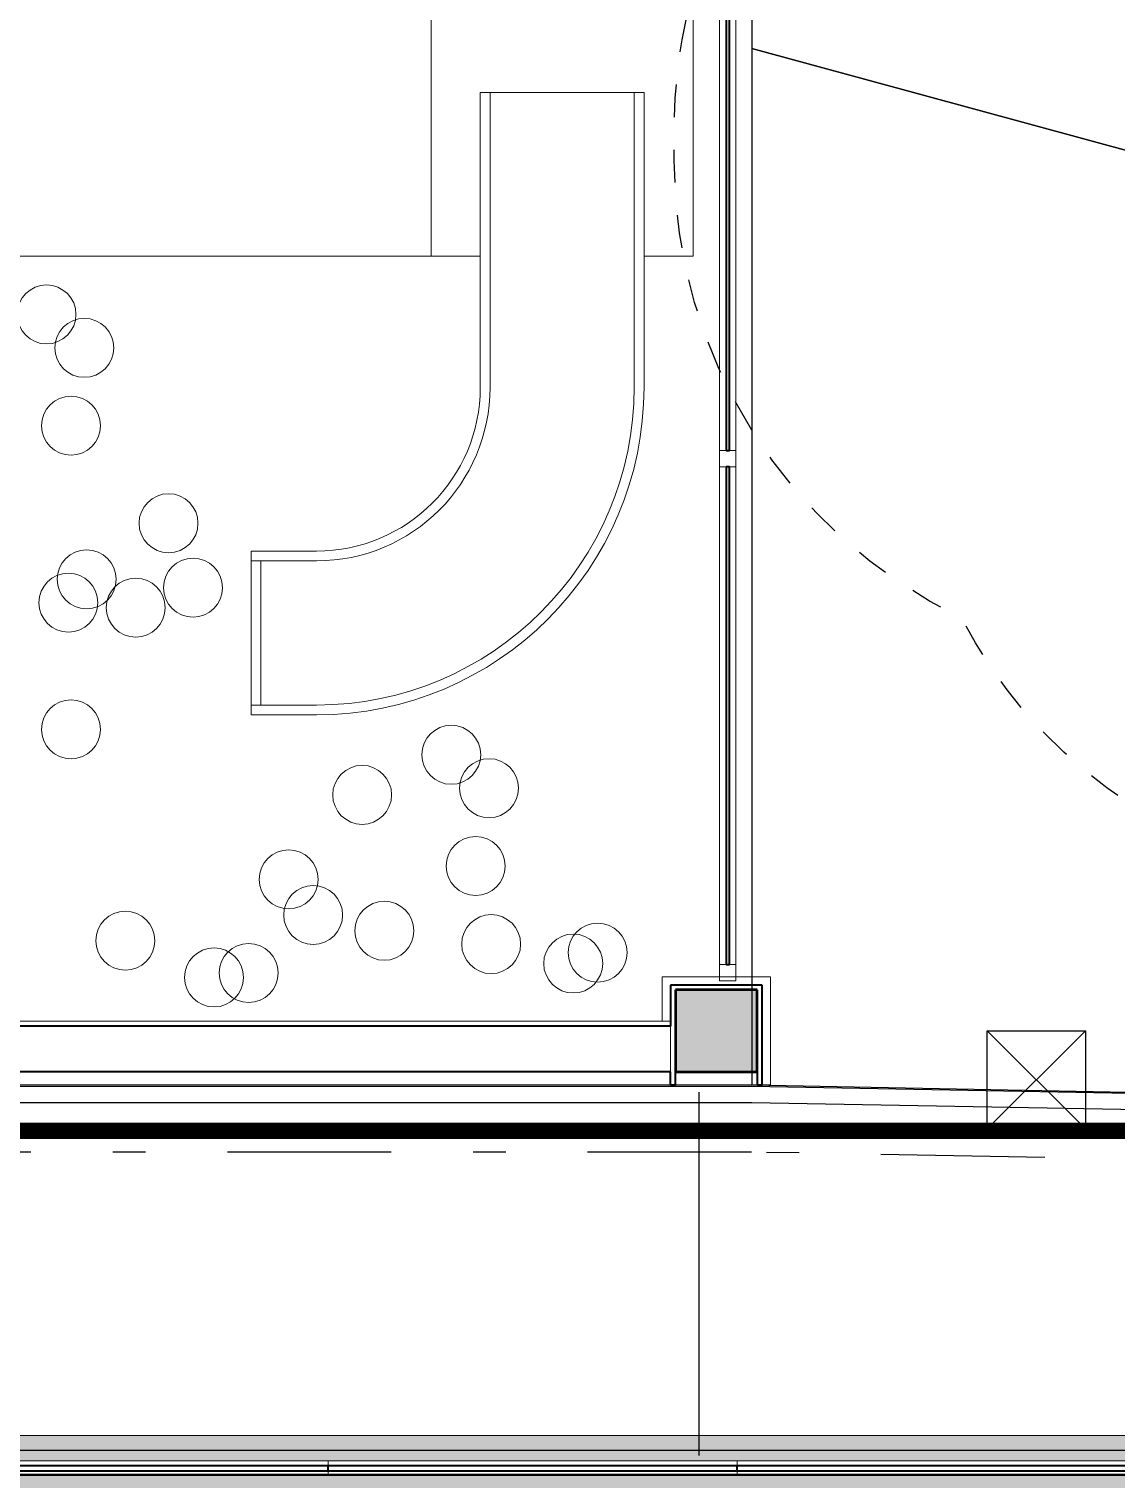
# Model space of a CAD drawing. Extents: x -14.2 to 52.3, y 3.7 to 90.9.
# Drawn here: x 30.393 to 33.713, y 5.891 to 10.318 of the extents above; entities that cross this region are included whole.
import ezdxf

# ---------------------------------------------------------------- set-up
doc = ezdxf.new("R2010")
doc.units = 0
for name, pattern in [('limpo_PINI-PSG-PE-0102-LAZ-R00$0$DAA_Traço Ponto', [10, 5, -2.5, 0, -2.5]), ('limpo_PINI-PSG-PE-0102-LAZ-R00$0$DASHDOT', [1, 0.5, -0.25, 0, -0.25]), ('limpo_PINI-PSG-PE-0102-LAZ-R00$0$HIDDEN', [0.375, 0.25, -0.125])]:
    doc.linetypes.add(name, pattern=pattern)
for name, color, linetype, lineweight in [('limpo_PINI-PSG-PE-0102-LAZ-R00$0$A-DETL', 1, 'Continuous', 5), ('limpo_PINI-PSG-PE-0102-LAZ-R00$0$A-FLOR-PATT', 8, 'Continuous', 5), ('limpo_PINI-PSG-PE-0102-LAZ-R00$0$A-GLAZ-CURT', 52, 'Continuous', 5), ('limpo_PINI-PSG-PE-0102-LAZ-R00$0$A-GLAZ-CWMG', 1, 'Continuous', 5), ('limpo_PINI-PSG-PE-0102-LAZ-R00$0$A-WALL', 1, 'Continuous', 5), ('limpo_PINI-PSG-PE-0102-LAZ-R00$0$A-WALL-FNSH', 1, 'Continuous', 40), ('limpo_PINI-PSG-PE-0102-LAZ-R00$0$ARQ_MOBILIÁRIO', 135, 'Continuous', 5), ('limpo_PINI-PSG-PE-0102-LAZ-R00$0$LAYOUT_AMB_LAZ_dwg', 8, 'Continuous', 5), ('limpo_PINI-PSG-PE-0102-LAZ-R00$0$S-BEAM', 12, 'Continuous', 5), ('limpo_PINI-PSG-PE-0102-LAZ-R00$0$S-COLS', 52, 'Continuous', 5)]:
    doc.layers.add(name, color=color, linetype=linetype, lineweight=lineweight)
for name, color, linetype in [('limpo_PINI-PSG-PE-0102-LAZ-R00$0$PA_BRIQ', 1, 'Continuous'), ('limpo_PINI-PSG-PE-0102-LAZ-R00$0$PA_EXTE_1', 1, 'Continuous'), ('limpo_PINI-PSG-PE-0102-LAZ-R00$0$PA_EXTE_3', 3, 'Continuous'), ('limpo_PINI-PSG-PE-0102-LAZ-R00$0$PA_PISO_1', 11, 'Continuous'), ('limpo_PINI-PSG-PE-0102-LAZ-R00$0$PA_PROJ_I', 2, 'limpo_PINI-PSG-PE-0102-LAZ-R00$0$DASHDOT'), ('limpo_PINI-PSG-PE-0102-LAZ-R00$0$PA_PROJ_S_AUX', 212, 'limpo_PINI-PSG-PE-0102-LAZ-R00$0$HIDDEN'), ('limpo_PINI-PSG-PE-0102-LAZ-R00$0$QUADROS', 1, 'Continuous'), ('limpo_PINI-PSG-PE-0102-LAZ-R00$0$XR_ARQT', 7, 'Continuous'), ('limpo_PINI-PSG-PE-0102-LAZ-R00$0$XR_ELET', 31, 'Continuous'), ('XR_ARQT', 7, 'Continuous')]:
    doc.layers.add(name, color=color, linetype=linetype)
doc.layers.add('PA_VEGE_AUX2', color=6, linetype='Continuous', plot=False)

# ---------------------------------------------------------------- blocks, each defined once
blk = doc.blocks.new('limpo_PINI-PSG-PE-0102-LAZ-R00$0$A$Ca333d0ef')
at = {"linetype": 'limpo_PINI-PSG-PE-0102-LAZ-R00$0$HIDDEN', "ltscale": 0.5, "flags": 128}
blk.add_lwpolyline([(-1615.8, 637.2, -0.295352), (-247.4, 1522.8), (172.6, 1522.8, -0.333185), (1612.4, 443.6), (1674.7, 443.6), (2703.3, 438.7, -0.403362), (3675.1, -553), (3675.1, -1011, -0.389518), (2745.6, -2002.8), (1827.1, -2002.8), (1827.1, -2257.3, -0.006455), (1826.6, -2296), (1826.6, -2315.5, -0.002246), (1825.4, -2329.1, -0.347543), (603, -3731.7, -0.090291), (-644.4, -3737.8, -0.233458), (-1714.6, -2951, -0.288049), (-2591.9, -1554.6), (-2591.9, -1454.6, -0.234346), (-1979.9, -220.7, -0.036447), (-1881, 5.5, -0.115714)], format="xyb", close=True, dxfattribs=at)
blk = doc.blocks.new('limpo_PINI-PSG-PE-0102-LAZ-R00$0$PINI-EST-PE-1101-TQR-R20_rvt-1-5PPE_008_LAZER__P_A_0_09_')
at = {"layer": 'limpo_PINI-PSG-PE-0102-LAZ-R00$0$A-FLOR-PATT', "lineweight": 18}
h = blk.add_hatch(dxfattribs=at)
h.set_pattern_fill('FP_1', color=130, style=0, pattern_type=2)
h.set_pattern_definition([(0, (0, 0), (609.6, 152.4), [5.029, -452.171, 5.029, -452.171, -2438.4]), (0, (0, 0), (609.6, 152.4), [-914.4, 5.029, -909.371, 5.029, -452.171, -1066.8]), (0, (0, 0), (609.6, 152.4), [-2286, 5.029, -299.771, 5.029, -756.971]), (120, (228.6, 76.2), (-436.7823, 451.7291), [5.029, -452.171, 5.029, -452.171, -2438.4]), (120, (228.6, 76.2), (-436.7823, 451.7291), [-914.4, 5.029, -909.371, 5.029, -452.171, -1066.8]), (120, (228.6, 76.2), (-436.7823, 451.7291), [-2286, 5.029, -299.771, 5.029, -756.971]), (240, (304.8, 381), (-172.8177, -604.1291), [5.029, -452.171, 5.029, -452.171, -2438.4]), (240, (304.8, 381), (-172.8177, -604.1291), [-914.4, 5.029, -909.371, 5.029, -452.171, -1066.8]), (240, (304.8, 381), (-172.8177, -604.1291), [-2286, 5.029, -299.771, 5.029, -756.971])])
h.paths.add_polyline_path([(32958.1, -18100), (32958.1, -18099.8), (32600.3, -18100)])
h.paths.add_polyline_path([(28325, -18100), (28325, -18099.8), (22235, -18100)])
h.paths.add_polyline_path([(20070, -16820), (20180, -16820), (20180, -13900.1), (20080, -13900.1), (20080, -13910.1), (20076.3, -13914.9), (20070, -13915.1), (20070, -16740)])
h.paths.add_polyline_path([(13683.3, -15697.8), (13683.1, -15697.7), (13683.2, -15697.8)])
h.paths.add_polyline_path([(15195, -13820.1), (15195, -13820), (15176.6, -13820.1)])
at = {"layer": 'limpo_PINI-PSG-PE-0102-LAZ-R00$0$S-BEAM'}
h = blk.add_hatch(color=50, dxfattribs=at)
h.paths.add_polyline_path([(32600.3, -18300), (32968.7, -18300), (32964.4, -18219.8), (32904.2, -18222.5), (-4552.5, -18222.5), (-4561.3, -18300), (31654.2, -18300)])
h.paths.add_polyline_path([(32600.3, -18192.5), (32904.4, -18192.5), (32904.2, -18192.5), (31654.2, -18192.5)])
h.paths.add_polyline_path([(32904.2, -18177.5), (32962, -18174.9), (32958.1, -18100), (8741.9, -18100), (8741.9, -18148.3), (-2878.1, -18148.3), (-2878.1, -18100), (-4538.5, -18100), (-4547.3, -18177.5), (32600.3, -18177.5)])
at = {"layer": 'limpo_PINI-PSG-PE-0102-LAZ-R00$0$S-COLS'}
blk.add_hatch(color=8, dxfattribs=at).paths.add_polyline_path([(23965, -16990), (24215, -16990), (24215, -16740), (23965, -16740)])
at = {"layer": 'limpo_PINI-PSG-PE-0102-LAZ-R00$0$S-BEAM', "color": 55, "lineweight": 18}
blk.add_line((32958.1, -18100), (8741.9, -18100), dxfattribs=at)
at = {"layer": 'limpo_PINI-PSG-PE-0102-LAZ-R00$0$S-COLS', "color": 7, "lineweight": 50}
for p, q in [((24215, -16740), (23965, -16740)), ((23965, -16740), (23965, -16990)), ((24215, -16990), (24215, -16740)), ((23965, -16990), (24215, -16990))]:
    blk.add_line(p, q, dxfattribs=at)
blk = doc.blocks.new('limpo_PINI-PSG-PE-0102-LAZ-R00$0$Montante retangular - 50 x 50-2571200-5PPE_008_LAZER__P_A_0_09_')
at = {"layer": 'limpo_PINI-PSG-PE-0102-LAZ-R00$0$A-GLAZ-CWMG'}
for p, q in [((24100, -11854.4), (24100, -10285.1)), ((24150, -11854.4), (24150, -10285.1))]:
    blk.add_line(p, q, dxfattribs=at)
blk = doc.blocks.new('limpo_PINI-PSG-PE-0102-LAZ-R00$0$Montante retangular - 50 x 50-2571201-5PPE_008_LAZER__P_A_0_09_')
at = {"layer": 'limpo_PINI-PSG-PE-0102-LAZ-R00$0$A-GLAZ-CWMG'}
for p, q in [((24100, -16662.5), (24100, -15143.1)), ((24150, -16662.5), (24150, -15143.1))]:
    blk.add_line(p, q, dxfattribs=at)
blk = doc.blocks.new('limpo_PINI-PSG-PE-0102-LAZ-R00$0$Montante retangular - 50 x 50-2060344-5PPE_008_LAZER__P_A_0_09_')
at = {"layer": 'limpo_PINI-PSG-PE-0102-LAZ-R00$0$A-GLAZ-CWMG', "lineweight": 15}
for p, q in [((-50, 25), (0, 25)), ((-50, -25), (-50, 25)), ((0, 25), (0, -25)), ((0, -25), (-50, -25))]:
    blk.add_line(p, q, dxfattribs=at)
blk = doc.blocks.new('limpo_PINI-PSG-PE-0102-LAZ-R00$0$Montante retangular - 50 x 50-2060343-5PPE_008_LAZER__P_A_0_09_')
at = {"layer": 'limpo_PINI-PSG-PE-0102-LAZ-R00$0$A-GLAZ-CWMG', "lineweight": 15}
for p, q in [((-25, 25), (25, 25)), ((-25, -25), (-25, 25)), ((25, 25), (25, -25)), ((25, -25), (-25, -25))]:
    blk.add_line(p, q, dxfattribs=at)
blk = doc.blocks.new('limpo_PINI-PSG-PE-0102-LAZ-R00$0$Parede básica _ DAA_GDC_VID_INFTY - ___-2044345-5PPE_008_LAZER__P_A_0_09_')
at = {"layer": 'limpo_PINI-PSG-PE-0102-LAZ-R00$0$A-WALL'}
for p, q in [((21654.2, -18192.5), (21654.2, -18177.5)), ((21654.2, -18177.5), (22904.2, -18177.5)), ((22904.2, -18177.5), (22904.2, -18192.5)), ((21654.2, -18222.5), (21654.2, -18207.5)), ((21654.2, -18222.5), (22904.2, -18222.5)), ((22904.2, -18207.5), (22904.2, -18222.5))]:
    blk.add_line(p, q, dxfattribs=at)
blk = doc.blocks.new('limpo_PINI-PSG-PE-0102-LAZ-R00$0$Parede básica _ DAA_GDC_VID_INFTY - ___-2044346-5PPE_008_LAZER__P_A_0_09_')
at = {"layer": 'limpo_PINI-PSG-PE-0102-LAZ-R00$0$A-WALL'}
for p, q in [((22904.2, -18192.5), (22904.2, -18177.5)), ((22904.2, -18177.5), (24154.2, -18177.5)), ((24154.2, -18177.5), (24154.2, -18192.5)), ((22904.2, -18222.5), (22904.2, -18207.5)), ((22904.2, -18222.5), (24154.2, -18222.5)), ((24154.2, -18207.5), (24154.2, -18222.5))]:
    blk.add_line(p, q, dxfattribs=at)
blk = doc.blocks.new('limpo_PINI-PSG-PE-0102-LAZ-R00$0$Parede básica _ DAA_GDC_VID_INFTY - ___-2044347-5PPE_008_LAZER__P_A_0_09_')
at = {"layer": 'limpo_PINI-PSG-PE-0102-LAZ-R00$0$A-WALL'}
for p, q in [((24154.2, -18192.5), (24154.2, -18177.5)), ((24154.2, -18177.5), (25404.2, -18177.5)), ((25404.2, -18177.5), (25404.2, -18192.5)), ((24154.2, -18222.5), (24154.2, -18207.5)), ((24154.2, -18222.5), (25404.2, -18222.5)), ((25404.2, -18207.5), (25404.2, -18222.5))]:
    blk.add_line(p, q, dxfattribs=at)
blk = doc.blocks.new('limpo_PINI-PSG-PE-0102-LAZ-R00$0$LAYOUT_AMB_LAZ_dwg-2867451-5PPE_008_LAZER__P_A_0_09_')
at = {"layer": 'limpo_PINI-PSG-PE-0102-LAZ-R00$0$ARQ_MOBILIÁRIO', "color": 9}
for p, q in [((40774.3, 4344.6), (40774.3, 3444.6)), ((40804.3, 4344.6), (40804.3, 3444.6)), ((40854.3, 3844.6), (40954.3, 3844.6)), ((39804.3, 2914.6), (39604.3, 2914.6)), ((39634.3, 2914.6), (39634.3, 2474.6)), ((39804.3, 2474.6), (39604.3, 2474.6))]:
    blk.add_line(p, q, dxfattribs=at)
at = {"layer": 'limpo_PINI-PSG-PE-0102-LAZ-R00$0$ARQ_MOBILIÁRIO', "color": 9, "flags": 128}
for points in [[(40154.3, 3844.6), (40154.3, 4644.6), (40954.3, 4644.6), (40954.3, 3844.6), (40804.3, 3844.6)], [(40804.3, 3844.6), (40804.3, 4344.6), (40304.3, 4344.6), (40304.3, 3444.6)], [(40774.3, 3844.6), (40774.3, 4344.6), (40334.3, 4344.6), (40334.3, 3444.6)], [(40304.3, 3844.6), (40154.3, 3844.6), (37294.3, 3844.6)], [(39804.3, 2944.6), (39604.3, 2944.6), (39604.3, 2444.6), (39804.3, 2444.6)]]:
    blk.add_lwpolyline(points, dxfattribs=at)
at = {"layer": 'limpo_PINI-PSG-PE-0102-LAZ-R00$0$ARQ_MOBILIÁRIO', "color": 9}
for centre in [(38979.7, 3666.9), (39095.3, 3565), (39054.5, 3327.2), (39352.3, 3029.6), (39102.1, 2858.4), (39427.1, 2832.6), (39046.7, 2786.8), (39252.3, 2771.7), (39054.5, 2400.2), (40215.6, 2322.6), (40331.2, 2220.7), (39943.6, 2200.3), (40290.4, 1982.9), (39719.3, 1942.1), (39794, 1833.4), (40011.2, 1785.3), (39220.5, 1755.1), (40337.6, 1744.6), (40588.1, 1685.4), (40662.5, 1718.8), (39491.4, 1642.8), (39596.9, 1656.7)]:
    blk.add_circle(centre, 90, dxfattribs=at)
for radius in [500, 530, 1000, 970]:
    blk.add_arc((39804.3, 3444.6), radius, 270, 360, dxfattribs=at)
blk = doc.blocks.new('limpo_PINI-PSG-PE-0102-LAZ-R00$0$A$C745163c0')
at = {"layer": 'limpo_PINI-PSG-PE-0102-LAZ-R00$0$A-DETL', "color": 1, "linetype": 'limpo_PINI-PSG-PE-0102-LAZ-R00$0$DAA_Traço Ponto'}
blk.add_line((8785.5, -14655), (26013.6, -14655), dxfattribs=at)
at = {"layer": 'limpo_PINI-PSG-PE-0102-LAZ-R00$0$A-WALL', "color": 170, "lineweight": 40}
for p, q in [((18440, -11008.8), (18440, -12578.1)), ((18450, -12578.1), (18450, -11008.8)), ((18440, -12578.1), (18450, -12578.1)), ((18440, -12628.1), (18440, -14147.5)), ((18450, -12628.1), (18440, -12628.1)), ((18450, -14147.5), (18450, -12628.1)), ((18440, -14147.5), (18450, -14147.5)), ((18550, -14210), (18270, -14210)), ((18270, -14210), (18270, -14335)), ((18285, -14225), (18535, -14225)), ((18285, -14515), (18285, -14225)), ((18535, -14225), (18535, -14515)), ((18550, -14515), (18550, -14210)), ((18270, -14335), (14670, -14335)), ((18270, -14475), (13595, -14475)), ((18270, -14515), (18270, -14475)), ((18270, -14515), (18285, -14515)), ((18535, -14515), (18550, -14515)), ((9724.2, -15692.5), (19724.2, -15692.5)), ((25974.2, -15677.5), (13474.2, -15677.5)), ((17224.2, -15692.5), (17224.2, -15677.5)), ((18474.2, -15692.5), (18474.2, -15677.5))]:
    blk.add_line(p, q, dxfattribs=at)
at = {"layer": 'limpo_PINI-PSG-PE-0102-LAZ-R00$0$A-WALL', "color": 50}
for p, q in [((18245, -14320), (18270, -14320)), ((18270, -14335), (18270, -14475))]:
    blk.add_line(p, q, dxfattribs=at)
at = {"layer": 'limpo_PINI-PSG-PE-0102-LAZ-R00$0$A-WALL-FNSH', "lineweight": 5}
for p, q in [((18575, -14185), (18245, -14185)), ((18245, -14185), (18245, -14320)), ((18575, -14515), (18575, -14185)), ((18245, -14320), (14685, -14320)), ((18535, -14475), (18285, -14475)), ((13595, -14515), (18270, -14515)), ((18285, -14515), (18535, -14515)), ((18550, -14515), (18575, -14515))]:
    blk.add_line(p, q, dxfattribs=at)
at = {"lineweight": 5}
blk.add_blockref('limpo_PINI-PSG-PE-0102-LAZ-R00$0$PINI-EST-PE-1101-TQR-R20_rvt-1-5PPE_008_LAZER__P_A_0_09_', (-5680, 2515), dxfattribs=at)
at = {"layer": 'limpo_PINI-PSG-PE-0102-LAZ-R00$0$A-GLAZ-CURT'}
for name in ['limpo_PINI-PSG-PE-0102-LAZ-R00$0$Parede básica _ DAA_GDC_VID_INFTY - ___-2044345-5PPE_008_LAZER__P_A_0_09_', 'limpo_PINI-PSG-PE-0102-LAZ-R00$0$Parede básica _ DAA_GDC_VID_INFTY - ___-2044346-5PPE_008_LAZER__P_A_0_09_', 'limpo_PINI-PSG-PE-0102-LAZ-R00$0$Parede básica _ DAA_GDC_VID_INFTY - ___-2044347-5PPE_008_LAZER__P_A_0_09_']:
    blk.add_blockref(name, (-5680, 2515), dxfattribs=at)
at = {"layer": 'limpo_PINI-PSG-PE-0102-LAZ-R00$0$A-GLAZ-CWMG'}
for name, p in [('limpo_PINI-PSG-PE-0102-LAZ-R00$0$Montante retangular - 50 x 50-2571200-5PPE_008_LAZER__P_A_0_09_', (-5680, -723.7)), ('limpo_PINI-PSG-PE-0102-LAZ-R00$0$Montante retangular - 50 x 50-2571201-5PPE_008_LAZER__P_A_0_09_', (-5680, 2515))]:
    blk.add_blockref(name, p, dxfattribs=at)
at = {"layer": 'limpo_PINI-PSG-PE-0102-LAZ-R00$0$A-GLAZ-CWMG', "extrusion": (0, 0, -1), "rotation": 270}
for name, p in [('limpo_PINI-PSG-PE-0102-LAZ-R00$0$Montante retangular - 50 x 50-2060343-5PPE_008_LAZER__P_A_0_09_', (-18445, -12603.1)), ('limpo_PINI-PSG-PE-0102-LAZ-R00$0$Montante retangular - 50 x 50-2060344-5PPE_008_LAZER__P_A_0_09_', (-18445, -14197.5))]:
    blk.add_blockref(name, p, dxfattribs=at)
at = {"layer": 'limpo_PINI-PSG-PE-0102-LAZ-R00$0$LAYOUT_AMB_LAZ_dwg', "color": 9}
blk.add_blockref('limpo_PINI-PSG-PE-0102-LAZ-R00$0$LAYOUT_AMB_LAZ_dwg-2867451-5PPE_008_LAZER__P_A_0_09_', (-22615.1, -15829.6), dxfattribs=at)
blk = doc.blocks.new('*U388', base_point=(68.129, -63.0771))
for p, q in [((68.279, -62.9271), (67.979, -63.2271)), ((67.979, -62.9271), (68.279, -63.2271))]:
    blk.add_line(p, q)
blk.add_lwpolyline([(67.979, -63.2271), (67.979, -62.9271), (68.279, -62.9271), (68.279, -63.2271)], close=True)
blk = doc.blocks.new('limpo_PINI-PSG-PE-0102-LAZ-R00$0$A$Cf52f6f8c')
at = {"layer": 'limpo_PINI-PSG-PE-0102-LAZ-R00$0$QUADROS'}
blk.add_blockref('*U388', (21.3871, -14.4993), dxfattribs=at)
blk = doc.blocks.new('limpo_PINI-PSG-PE-0102-LAZ-R00')
at = {"layer": 'limpo_PINI-PSG-PE-0102-LAZ-R00$0$XR_ARQT', "xscale": 0.001000000000038553, "yscale": 0.001000000000038553, "zscale": 0.001000000000038553}
blk.add_blockref('limpo_PINI-PSG-PE-0102-LAZ-R00$0$A$C745163c0', (14.124, 21.592), dxfattribs=at)
at = {"layer": 'limpo_PINI-PSG-PE-0102-LAZ-R00$0$PA_EXTE_1'}
blk.add_lwpolyline([(-6.7966, 42.6851), (46.7943, 42.6851, -0.456882), (47.7444, 41.5878), (42.7455, 6.98, -0.372795), (41.4836, 5.8873), (17.2608, 5.8873)], format="xyb", dxfattribs=at)
at = {"layer": 'limpo_PINI-PSG-PE-0102-LAZ-R00$0$PA_EXTE_3'}
blk.add_lwpolyline([(42.6713, 6.9908), (47.5777, 40.9584), (47.6691, 41.6297, 0.389373), (46.988, 42.5886), (44.4259, 24.8518), (44.2284, 24.8841), (42.3783, 14.1273), (42.5265, 14.1233), (41.6816, 8.274, -0.372795), (40.1376, 6.937), (32.6429, 7.072), (16.4228, 7.072), (16.4228, 5.9623), (41.4808, 5.9623, 0.373473)], format="xyb", close=True, dxfattribs=at)
blk.add_lwpolyline([(42.5265, 14.1233), (42.5768, 14.1219), (41.7311, 8.2669, -0.372875), (40.1371, 6.887), (32.6425, 7.022), (16.4228, 7.022)], format="xyb", dxfattribs=at)
at = {"layer": 'limpo_PINI-PSG-PE-0102-LAZ-R00$0$PA_PISO_1'}
for points in [[(39.279, 10.5944, 0.322187), (39.4201, 11.7534), (38.1535, 14.0599, 0.092241), (37.842, 13.8681), (37.6376, 13.683), (37.0426, 13.1443, -0.042904), (36.7699, 12.9369), (35.6875, 10.3189, -0.377609), (34.5011, 9.736), (32.6429, 10.2411), (32.6427, 7.077), (35.9778, 7.0119)], [(36.7699, 12.9369, -0.142028), (35.7002, 12.6268), (32.6429, 12.6268), (32.6429, 10.2411), (34.5011, 9.736, 0.377609), (35.6875, 10.3189)]]:
    blk.add_lwpolyline(points, format="xyb", close=True, dxfattribs=at)
at = {"layer": 'limpo_PINI-PSG-PE-0102-LAZ-R00$0$PA_PROJ_I'}
blk.add_lwpolyline([(42.5281, 14.1232), (42.7277, 14.1178), (41.8795, 8.2454, -0.373095), (40.1357, 6.737), (32.6411, 6.872), (16.4228, 6.872)], format="xyb", dxfattribs=at)
at = {"layer": 'limpo_PINI-PSG-PE-0102-LAZ-R00$0$PA_PROJ_S_AUX'}
blk.add_lwpolyline([(13.4339, 14.5672, 0.05, 0.05, 0), (21.6408, 14.562, 0.05, 0.05, -0.549162), (23.414, 11.7696, 0.05, 0.05, 0), (21.8955, 8.5327, 0.05, 0.05, 0.549369), (22.9095, 6.937, 0.05, 0.05, 0), (40.1376, 6.937, 0.05, 0.05, 0.372795), (41.6816, 8.274, 0.05, 0.05, 0), (43.4609, 19.7869, 0.05, 0.05, 0), (45.7356, 25.1364, 0.05, 0.05, 0.034181), (46.3603, 27.2114, 0.05, 0.05, 0.368315), (45.1626, 29.4847, 0.05, 0.05, 0.076494), (21.8264, 33.4515, 0.05, 0.05, 0.105248), (19.4187, 32.939, 0.05, 0.05, 0), (10.8328, 28.7025, 0.05, 0.05, 0.246748), (10.329, 27.7438, 0.05, 0.05, 0), (10.329, 27.565, 0, 0, 0)], format="xyseb", dxfattribs=at)
at = {"layer": 'limpo_PINI-PSG-PE-0102-LAZ-R00$0$PA_BRIQ', "xscale": 0.001, "yscale": 0.001, "zscale": 0.001}
blk.add_blockref('limpo_PINI-PSG-PE-0102-LAZ-R00$0$A$Ca333d0ef', (34.9977, 11.4538), dxfattribs=at)
at = {"layer": 'limpo_PINI-PSG-PE-0102-LAZ-R00$0$XR_ELET'}
blk.add_blockref('limpo_PINI-PSG-PE-0102-LAZ-R00$0$A$Cf52f6f8c', (12.124, 21.592), dxfattribs=at)

msp = doc.modelspace()

# ---------------------------------------------------------------- linework, layer by layer
at = {"layer": 'PA_VEGE_AUX2'}
msp.add_lwpolyline([(32.4393, 7.072), (32.4393, 5.9623)], dxfattribs=at)

# ---------------------------------------------------------------- next in the draw order: block references
at = {"layer": 'XR_ARQT'}
msp.add_blockref('limpo_PINI-PSG-PE-0102-LAZ-R00', (-0.0418, 0.017), dxfattribs=at)

doc.saveas('drawing.dxf')
